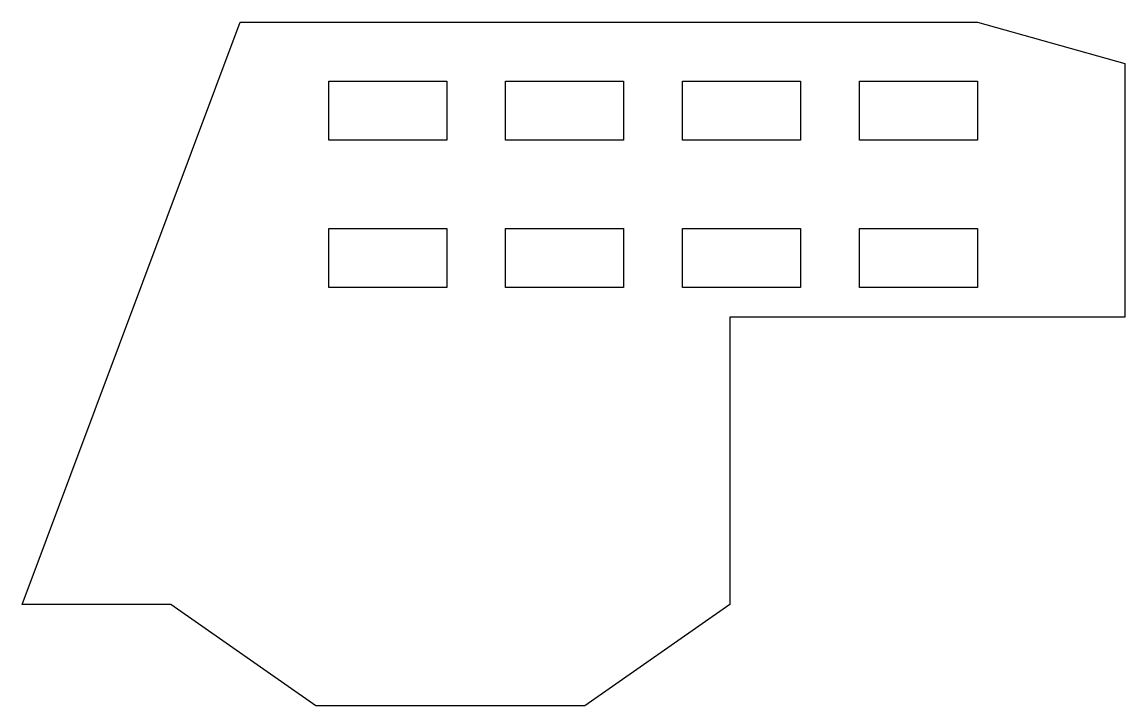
# Model space of a CAD drawing. Header units: inches. Extents: x -23 to 164, y -93 to 23.
import ezdxf

# ---------------------------------------------------------------- set-up
doc = ezdxf.new("R2010")
doc.units = ezdxf.units.IN
doc.header["$MEASUREMENT"] = 0

msp = doc.modelspace()

# ---------------------------------------------------------------- linework, layer by layer
for p, q in [((-22.76, -75.87), (14.24, 22.83)), ((14.24, 22.83), (14.24, 22.83)), ((14.24, 22.83), (139.24, 22.83)), ((139.24, 22.83), (164.24, 15.83)), ((164.24, 15.83), (164.24, -27.17)), ((29.24, 12.83), (49.24, 12.83)), ((29.24, 2.83), (29.24, 12.83)), ((29.24, 12.83), (49.24, 12.83)), ((29.24, 2.83), (29.24, 12.83)), ((49.24, 12.83), (49.24, 2.83)), ((49.24, 12.83), (49.24, 2.83)), ((59.24, 12.83), (79.24, 12.83)), ((59.24, 2.83), (59.24, 12.83)), ((59.24, 12.83), (79.24, 12.83)), ((59.24, 2.83), (59.24, 12.83)), ((79.24, 12.83), (79.24, 2.83)), ((79.24, 12.83), (79.24, 2.83)), ((89.24, 12.83), (109.24, 12.83)), ((89.24, 2.83), (89.24, 12.83)), ((89.24, 12.83), (109.24, 12.83)), ((89.24, 2.83), (89.24, 12.83)), ((109.24, 12.83), (109.24, 2.83)), ((109.24, 12.83), (109.24, 2.83)), ((119.24, 12.83), (139.24, 12.83)), ((119.24, 2.83), (119.24, 12.83)), ((119.24, 12.83), (139.24, 12.83)), ((119.24, 2.83), (119.24, 12.83)), ((139.24, 12.83), (139.24, 2.83)), ((139.24, 12.83), (139.24, 2.83)), ((49.24, 2.83), (29.24, 2.83)), ((49.24, 2.83), (29.24, 2.83)), ((79.24, 2.83), (59.24, 2.83)), ((79.24, 2.83), (59.24, 2.83)), ((109.24, 2.83), (89.24, 2.83)), ((109.24, 2.83), (89.24, 2.83)), ((139.24, 2.83), (119.24, 2.83)), ((139.24, 2.83), (119.24, 2.83)), ((29.24, -12.17), (49.24, -12.17)), ((29.24, -22.17), (29.24, -12.17)), ((29.24, -12.17), (49.24, -12.17)), ((29.24, -22.17), (29.24, -12.17)), ((49.24, -12.17), (49.24, -22.17)), ((49.24, -12.17), (49.24, -22.17)), ((59.24, -12.17), (79.24, -12.17)), ((59.24, -22.17), (59.24, -12.17)), ((59.24, -12.17), (79.24, -12.17)), ((59.24, -22.17), (59.24, -12.17)), ((79.24, -12.17), (79.24, -22.17)), ((79.24, -12.17), (79.24, -22.17)), ((89.24, -12.17), (109.24, -12.17)), ((89.24, -22.17), (89.24, -12.17)), ((89.24, -12.17), (109.24, -12.17)), ((89.24, -22.17), (89.24, -12.17)), ((109.24, -12.17), (109.24, -22.17)), ((109.24, -12.17), (109.24, -22.17)), ((119.24, -12.17), (139.24, -12.17)), ((119.24, -22.17), (119.24, -12.17)), ((119.24, -12.17), (139.24, -12.17)), ((119.24, -22.17), (119.24, -12.17)), ((139.24, -12.17), (139.24, -22.17)), ((139.24, -12.17), (139.24, -22.17)), ((49.24, -22.17), (29.24, -22.17)), ((49.24, -22.17), (29.24, -22.17)), ((79.24, -22.17), (59.24, -22.17)), ((79.24, -22.17), (59.24, -22.17)), ((109.24, -22.17), (89.24, -22.17)), ((109.24, -22.17), (89.24, -22.17)), ((139.24, -22.17), (119.24, -22.17)), ((139.24, -22.17), (119.24, -22.17)), ((164.24, -27.17), (97.24, -27.17)), ((97.24, -27.17), (97.24, -75.87)), ((2.49, -75.87), (-22.76, -75.87)), ((27.07, -93.08), (2.49, -75.87)), ((97.24, -75.87), (72.67, -93.08)), ((72.67, -93.08), (27.07, -93.08))]:
    msp.add_line(p, q)

doc.saveas('drawing.dxf')
